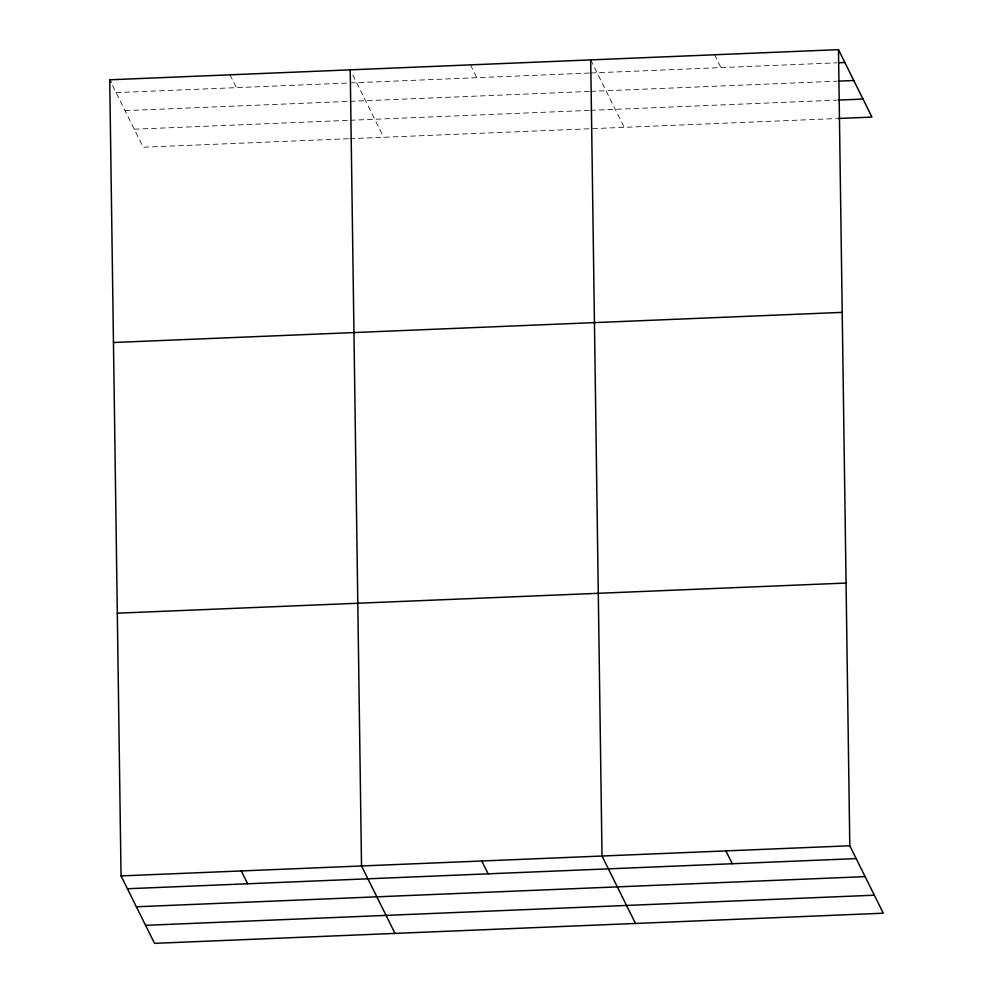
<?xml version="1.0" encoding="UTF-8"?>
<svg xmlns="http://www.w3.org/2000/svg" width="993" height="993" viewBox="0 0 993 993"><rect width="100%" height="100%" fill="white"/><g stroke="black" fill="none" stroke-linecap="round" stroke-linejoin="round"><path stroke-width="0.74" stroke-dasharray="4.96 3.72" d="M116.094 92.622L589.37 73.048M590.909 72.985L837.111 62.807M125.044 110.633L348.58 101.398M350.119 101.336L589.06 91.443M590.599 91.381L836.764 81.203M134.254 129.202L348.543 120.339M350.082 120.277L589.035 110.397M590.574 110.335L836.689 100.156M348.233 138.747L143.203 147.225L111.005 82.357M349.772 138.672L836.342 118.564M714.6 54.776L720.968 67.611M590.711 59.89L624.187 127.327M470.459 64.868L476.826 77.702M352.763 74.971L383.695 137.27M229.979 74.81L236.346 87.645"/><path stroke-width="1.49" d="M838.477 49.65L849.797 845.775L883.274 913.212L154.523 943.35L121.047 875.913L109.727 79.788L838.477 49.65L871.953 117.087L837.893 118.49M838.663 62.745L844.857 62.485M838.315 81.141L853.794 80.507M838.241 100.094L863.016 99.064M113.463 342.511L842.213 312.373M117.311 613.19L846.061 583.052M121.047 875.913L849.797 845.775M127.414 888.747L856.165 858.61M136.364 906.77L865.114 876.633M145.574 925.327L874.324 895.202M725.908 850.902L732.275 863.736M635.495 923.465L602.019 856.028L590.711 59.89M109.727 79.788L111.005 82.357M481.779 860.993L488.146 873.828M395.003 933.408L361.526 865.97L350.219 69.845M241.287 870.948L247.654 883.77"/></g></svg>
